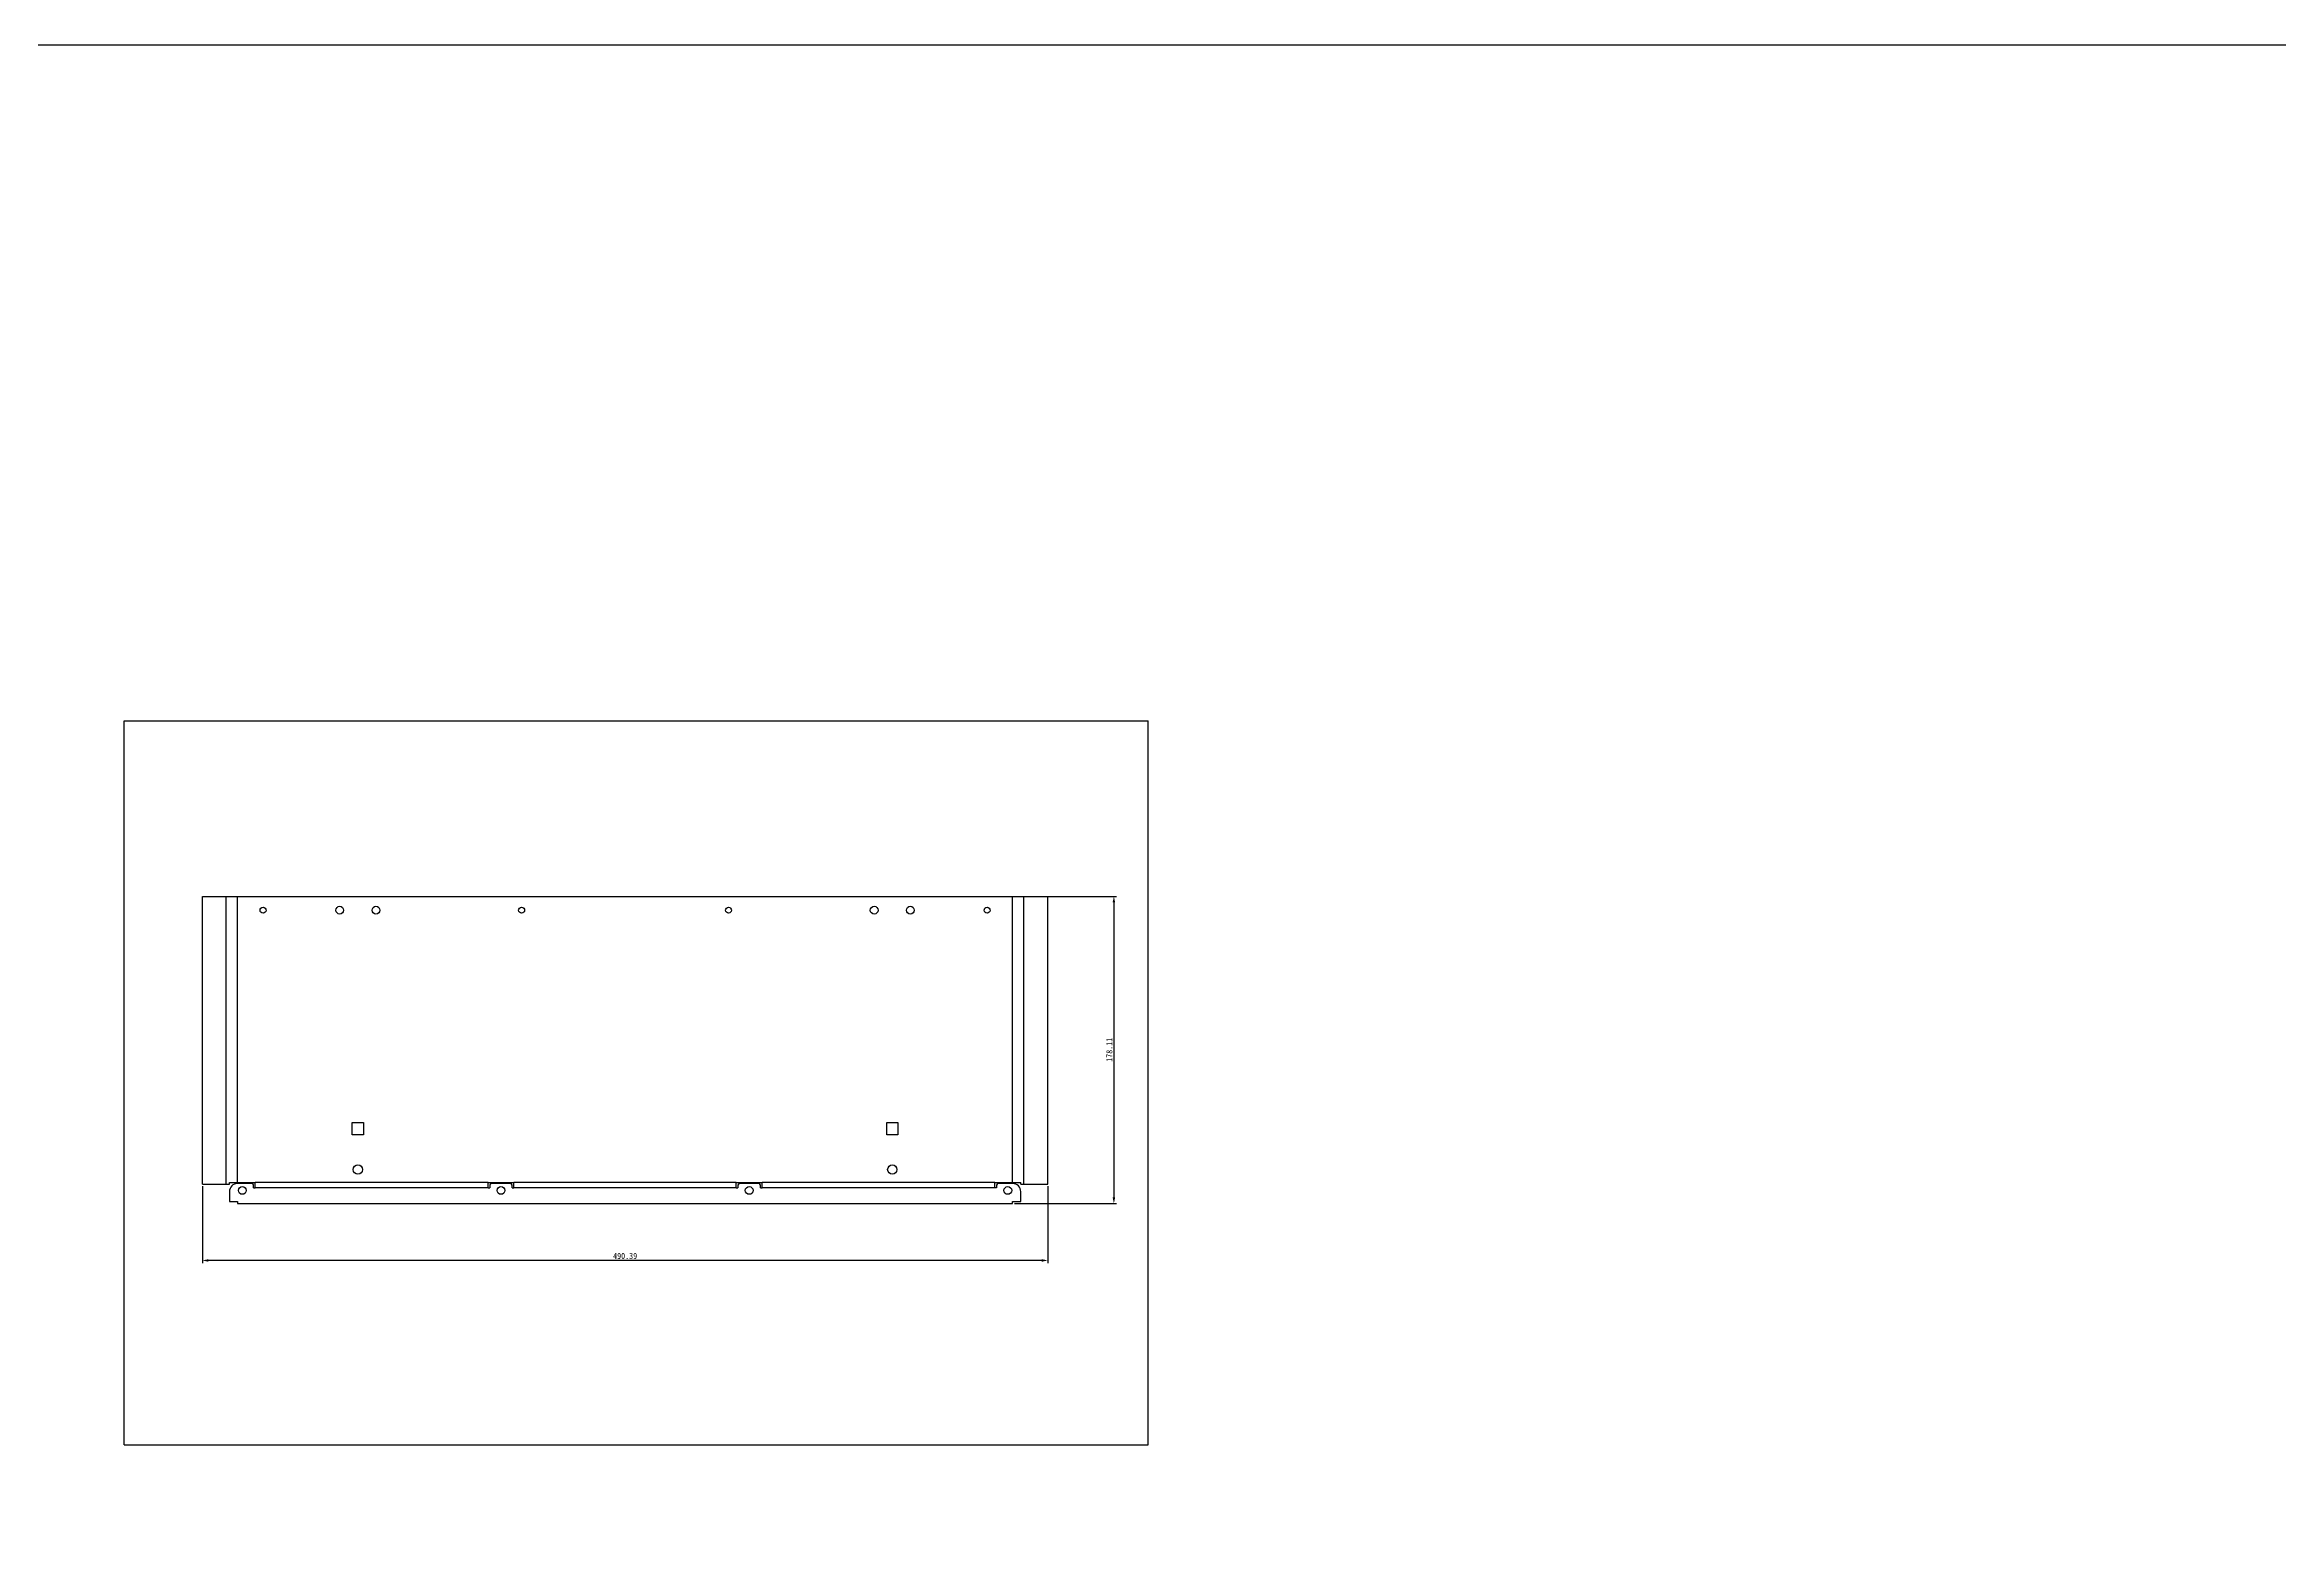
# Model space of a CAD drawing. Header units: millimetres. Extents: x -177 to 18421, y -5017 to 3255.
# Drawn here: x 7986 to 9282, y 1971 to 2836 of the extents above; entities that cross this region are included whole.
import ezdxf

# ---------------------------------------------------------------- set-up
doc = ezdxf.new("R2010")
doc.units = ezdxf.units.MM
doc.header["$LTSCALE"] = 46.255
doc.header["$PDMODE"] = 3
doc.header["$PDSIZE"] = 8
doc.layers.get('0').update_dxf_attribs({"linetype": 'CONTINUOUS'})
doc.layers.get('Defpoints').update_dxf_attribs({"linetype": 'CONTINUOUS'})
doc.layers.add('02___PRT_ALL_AXES', color=7, linetype='CONTINUOUS')
doc.styles.get("Standard").update_dxf_attribs({"font": 'txt', "width": 0.85})
doc.dimstyles.new('DIMSTYLE_1', dxfattribs={"dimtxt": 3.5, "dimasz": 3.5, "dimexe": 1.5, "dimexo": 1, "dimgap": 0.875, "dimtad": 1, "dimdsep": 46, "dimtxsty": 'Standard', "dimblk": '_FILLED', "dimcen": 0.09, "dimadec": 0, "dimazin": 0, "dimtp": 0.01, "dimtm": 0.01, "dimtfac": 1, "dimtofl": 0, "dimtmove": 0, "dimatfit": 3, "dimldrblk": '_FILLED', "dimfxl": 0, "dimtolj": 1, "dimarcsym": 0})

# ---------------------------------------------------------------- blocks, each defined once
blk = doc.blocks.new('_FILLED')
at = {"color": 0, "linetype": 'ByBlock'}
blk.add_solid([(0, 0), (-1, 0.21), (-1, -0.21)], dxfattribs=at)
blk = doc.blocks.new('*D120')
at = {"color": 0, "linetype": 'Continuous', "lineweight": -2, "transparency": 16777216}
for p, q in [((8077, 2173.8), (8077, 2129.1)), ((8567.4, 2173.8), (8567.4, 2129.1)), ((8563.9, 2130.6), (8080.5, 2130.6))]:
    blk.add_line(p, q, dxfattribs=at)
at = {"layer": 'Defpoints', "color": 0, "linetype": 'Continuous', "transparency": 16777216}
for p in [(8077, 2174.8), (8567.4, 2174.8), (8077, 2130.6)]:
    blk.add_point(p, dxfattribs=at)
at = {"color": 0, "linetype": 'Continuous', "lineweight": -2, "transparency": 16777216, "xscale": 3.5, "yscale": 3.5, "zscale": 3.5, "rotation": 180}
blk.add_blockref('_FILLED', (8077, 2130.6), dxfattribs=at)
at = {"color": 0, "linetype": 'Continuous', "lineweight": -2, "transparency": 16777216, "xscale": 3.5, "yscale": 3.5, "zscale": 3.5}
blk.add_blockref('_FILLED', (8567.4, 2130.6), dxfattribs=at)
at = {"color": 0, "linetype": 'Continuous', "transparency": 16777216, "insert": (8322.2, 2135), "char_height": 3.5, "width": 25.5, "attachment_point": 2}
blk.add_mtext('\\A1;490.39', dxfattribs=at)
blk = doc.blocks.new('*D121')
at = {"color": 0, "linetype": 'Continuous', "lineweight": -2, "transparency": 16777216}
for p, q in [((8548, 2341.8), (8607.2, 2341.8)), ((8605.7, 2338.3), (8605.7, 2167.2)), ((8548, 2163.7), (8607.2, 2163.7))]:
    blk.add_line(p, q, dxfattribs=at)
at = {"layer": 'Defpoints', "color": 0, "linetype": 'Continuous', "transparency": 16777216}
for p in [(8547, 2341.8), (8547, 2163.7), (8605.7, 2163.7)]:
    blk.add_point(p, dxfattribs=at)
at = {"color": 0, "linetype": 'Continuous', "lineweight": -2, "transparency": 16777216, "xscale": 3.5, "yscale": 3.5, "zscale": 3.5}
for p, rotation in [((8605.7, 2341.8), 90), ((8605.7, 2163.7), 270)]:
    blk.add_blockref('_FILLED', p, dxfattribs=dict(at, rotation=rotation))
at = {"color": 0, "linetype": 'Continuous', "transparency": 16777216, "insert": (8601.3, 2252.8), "char_height": 3.5, "width": 25.5, "attachment_point": 2, "rotation": 90}
blk.add_mtext('\\A1;178.11', dxfattribs=at)

msp = doc.modelspace()

# ---------------------------------------------------------------- linework, layer by layer
at = {"color": 7, "linetype": 'Continuous'}
for p, q in [((8031.576, 2023.628), (8031.576, 2443.628)), ((8031.576, 2443.628), (8625.576, 2443.628)), ((8625.576, 2023.628), (8625.576, 2443.628)), ((8031.576, 2023.628), (8625.576, 2023.628))]:
    msp.add_line(p, q, dxfattribs=at)
at = {"color": 3, "linetype": 'Continuous'}
for p, q in [((8076.965, 2174.827), (8076.965, 2341.827)), ((8076.965, 2341.827), (8090.799, 2341.827)), ((8097.361, 2341.827), (8546.961, 2341.827)), ((8553.523, 2341.827), (8567.357, 2341.827)), ((8567.357, 2174.827), (8567.357, 2341.827)), ((8076.965, 2174.827), (8090.799, 2174.827)), ((8092.661, 2170.521), (8092.661, 2164.721)), ((8092.661, 2164.721), (8097.361, 2164.721)), ((8097.361, 2175.827), (8107.661, 2175.827)), ((8105.661, 2175.221), (8097.361, 2175.221)), ((8097.361, 2164.721), (8097.361, 2163.721)), ((8106.661, 2172.721), (8106.661, 2174.221)), ((8106.661, 2172.721), (8107.661, 2172.721)), ((8242.661, 2175.827), (8257.661, 2175.827)), ((8242.661, 2172.721), (8243.661, 2172.721)), ((8243.661, 2174.221), (8243.661, 2172.721)), ((8255.661, 2175.221), (8244.661, 2175.221)), ((8256.661, 2172.721), (8256.661, 2174.221)), ((8256.661, 2172.721), (8257.661, 2172.721)), ((8386.661, 2175.827), (8401.661, 2175.827)), ((8386.661, 2172.721), (8387.661, 2172.721)), ((8387.661, 2174.221), (8387.661, 2172.721)), ((8399.661, 2175.221), (8388.661, 2175.221)), ((8400.661, 2172.721), (8400.661, 2174.221)), ((8400.661, 2172.721), (8401.661, 2172.721)), ((8536.661, 2175.827), (8546.961, 2175.827)), ((8537.661, 2172.721), (8536.661, 2172.721)), ((8537.661, 2174.221), (8537.661, 2172.721)), ((8546.961, 2175.221), (8538.661, 2175.221)), ((8546.961, 2164.721), (8551.661, 2164.721)), ((8546.961, 2163.721), (8546.961, 2164.721)), ((8551.661, 2164.721), (8551.661, 2170.521)), ((8553.523, 2174.827), (8567.357, 2174.827)), ((8097.361, 2163.721), (8546.961, 2163.721))]:
    msp.add_line(p, q, dxfattribs=at)
msp.add_lwpolyline([(3572.303, 2835.974), (11895.066, 2835.974), (11895.066, -305.175), (3572.303, -305.175)], close=True)
for centre, radius, start, end in [((8097.361, 2170.521), 4.7, 90, 180), ((8105.661, 2174.221), 1, 0, 90), ((8244.661, 2174.221), 1, 90, 180), ((8255.661, 2174.221), 1, 0, 90), ((8388.661, 2174.221), 1, 90, 180), ((8399.661, 2174.221), 1, 0, 90), ((8538.661, 2174.221), 1, 90, 180), ((8546.961, 2170.521), 4.7, 0, 90)]:
    msp.add_arc(centre, radius, start, end, dxfattribs=at)
at = {"layer": '02___PRT_ALL_AXES', "color": 3, "linetype": 'Continuous'}
for p, q in [((8090.799, 2174.827), (8090.799, 2341.827)), ((8090.799, 2341.827), (8097.361, 2341.827)), ((8097.361, 2175.827), (8097.361, 2341.827)), ((8546.961, 2341.827), (8553.523, 2341.827)), ((8546.961, 2175.827), (8546.961, 2341.827)), ((8553.523, 2174.827), (8553.523, 2341.827)), ((8163.911, 2203.427), (8163.911, 2210.627)), ((8163.911, 2210.627), (8170.411, 2210.627)), ((8170.411, 2210.627), (8170.411, 2203.427)), ((8473.911, 2210.627), (8480.411, 2210.627)), ((8473.911, 2203.427), (8473.911, 2210.627)), ((8480.411, 2210.627), (8480.411, 2203.427)), ((8170.411, 2203.427), (8163.911, 2203.427)), ((8480.411, 2203.427), (8473.911, 2203.427)), ((8090.799, 2174.827), (8092.624, 2174.827)), ((8092.624, 2174.827), (8092.624, 2175.827)), ((8092.624, 2175.827), (8097.361, 2175.827)), ((8107.661, 2172.721), (8107.661, 2175.827)), ((8242.661, 2175.827), (8107.661, 2175.827)), ((8242.661, 2172.721), (8107.661, 2172.721)), ((8242.661, 2172.721), (8242.661, 2175.827)), ((8257.661, 2172.721), (8257.661, 2175.827)), ((8386.661, 2175.827), (8257.661, 2175.827)), ((8386.661, 2172.721), (8257.661, 2172.721)), ((8386.661, 2172.721), (8386.661, 2175.827)), ((8536.661, 2175.827), (8401.661, 2175.827)), ((8401.661, 2172.721), (8401.661, 2175.827)), ((8536.661, 2172.721), (8401.661, 2172.721)), ((8536.661, 2172.721), (8536.661, 2175.827)), ((8546.961, 2175.827), (8551.698, 2175.827)), ((8551.698, 2174.827), (8551.698, 2175.827)), ((8551.698, 2174.827), (8553.523, 2174.827))]:
    msp.add_line(p, q, dxfattribs=at)
for centre, radius in [((8112.161, 2333.827), 1.75), ((8156.661, 2333.827), 2.25), ((8177.661, 2333.827), 2.25), ((8262.161, 2333.827), 1.75), ((8382.161, 2333.827), 1.75), ((8466.661, 2333.827), 2.25), ((8487.661, 2333.827), 2.25), ((8532.161, 2333.827), 1.75), ((8167.161, 2183.327), 2.7), ((8477.161, 2183.327), 2.7), ((8100.161, 2171.221), 2.25), ((8250.161, 2171.221), 2.25), ((8394.161, 2171.221), 2.25), ((8544.161, 2171.221), 2.25)]:
    msp.add_circle(centre, radius, dxfattribs=at)

# ---------------------------------------------------------------- dimensions: what is measured, and where the dimension line sits
at = {"color": 2, "linetype": 'Continuous'}
for base, p1, p2, angle, picture, middle in [((8605.656, 2163.721), (8546.961, 2341.827), (8546.961, 2163.721), 270, '*D121', (8605.656, 2252.774)), ((8076.965, 2130.62), (8567.357, 2174.827), (8076.965, 2174.827), 180, '*D120', (8322.161, 2130.62))]:
    dim = msp.add_linear_dim(base=base, p1=p1, p2=p2, angle=angle, dimstyle='DIMSTYLE_1', dxfattribs=at)
    dim.commit()
    dim.dimension.update_dxf_attribs({"geometry": picture, "text_midpoint": middle, "dimtype": 160})

doc.saveas('drawing.dxf')
